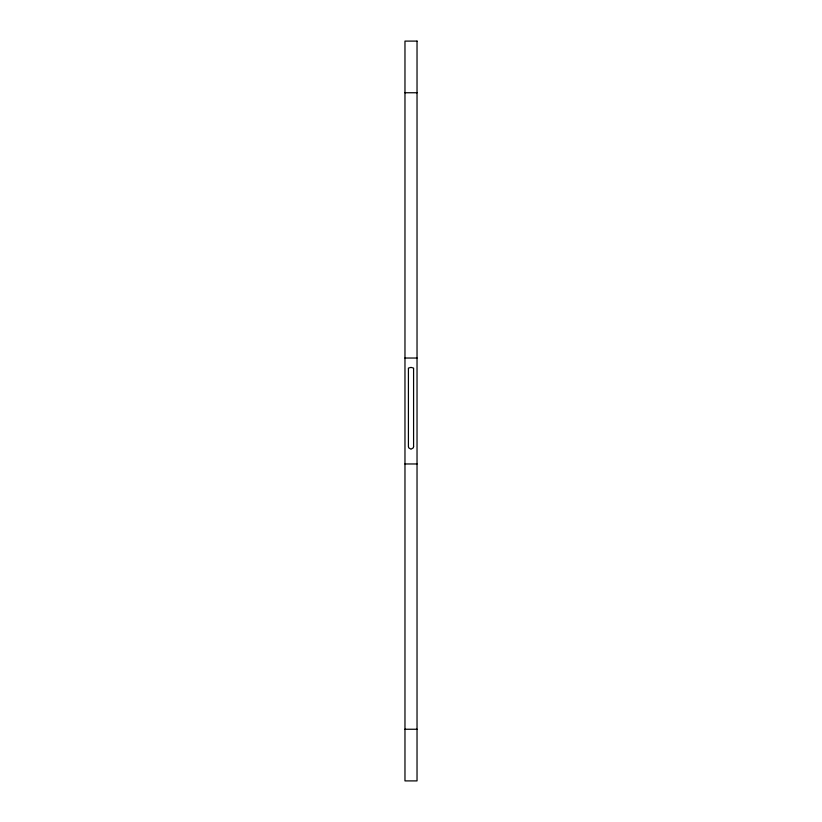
<?xml version="1.0" encoding="UTF-8"?>
<svg xmlns="http://www.w3.org/2000/svg" width="822" height="822" viewBox="0 0 822 822"><rect width="100%" height="100%" fill="white"/><g stroke="black" fill="none" stroke-linecap="round" stroke-linejoin="round"><path stroke-width="1.23" d="M404.969 92.752L417.031 92.752M404.969 358.032L417.031 358.032M404.969 463.968L417.031 463.968M404.969 729.248L417.031 729.248M413.589 446.582L413.24 447.887L411 449.192L408.76 447.887L408.411 446.582L408.411 368.092L411 367.393L413.589 368.092L413.589 446.582M417.031 41.1L404.969 41.1L404.969 780.9L417.031 780.9L417.031 41.1"/></g></svg>
